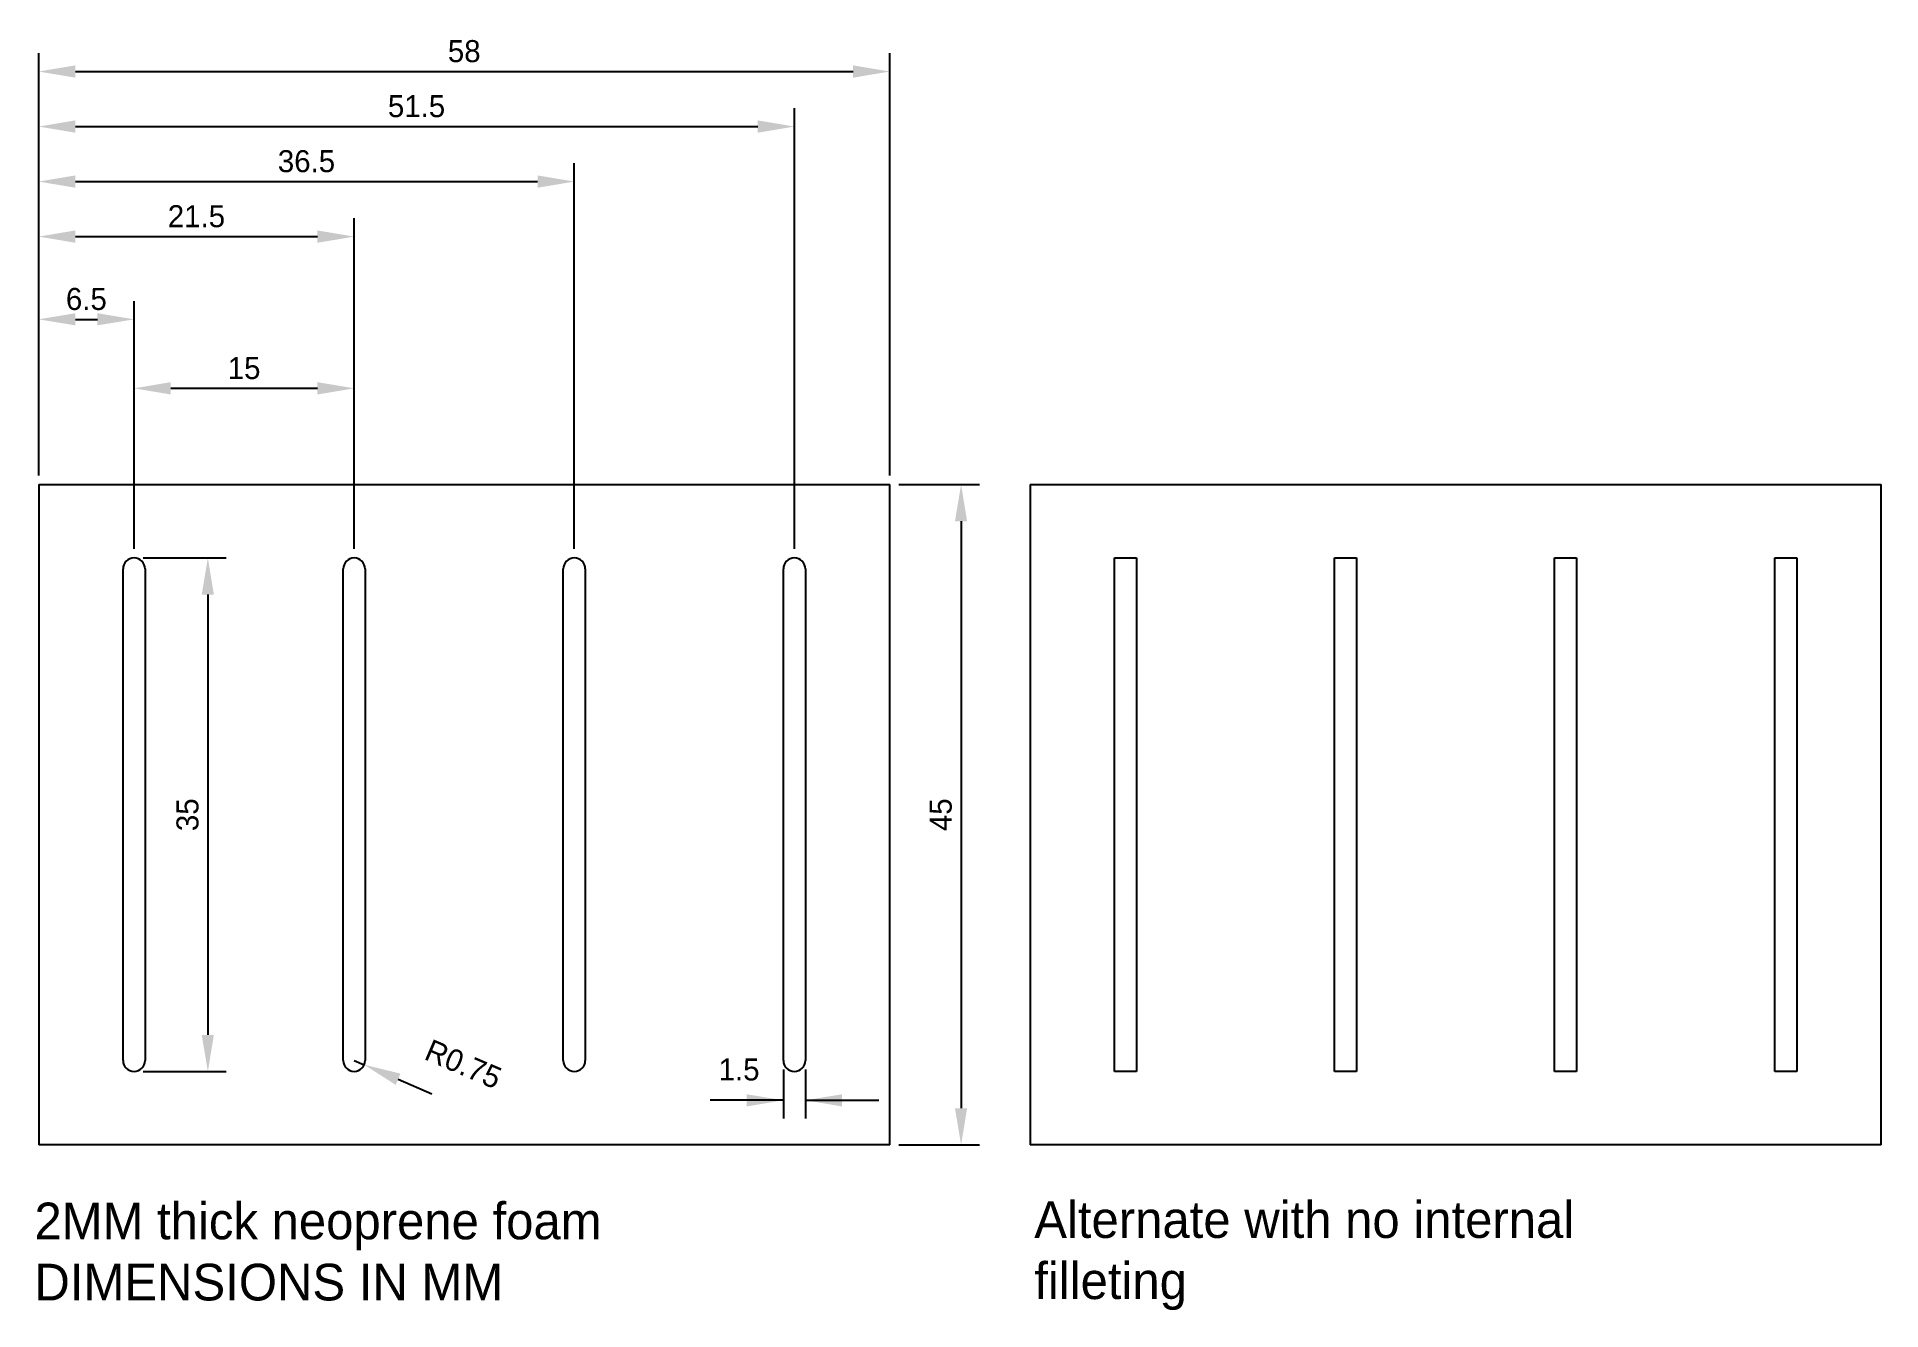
# Model space of a CAD drawing. Extents: x 0 to 126, y -11 to 76.
import ezdxf

# ---------------------------------------------------------------- set-up
doc = ezdxf.new("R2010")
doc.units = 0
doc.header["$MEASUREMENT"] = 0
doc.layers.get('0').update_dxf_attribs({"linetype": 'CONTINUOUS'})
doc.layers.get('Defpoints').update_dxf_attribs({"linetype": 'CONTINUOUS'})
doc.layers.add('LAYER1', color=7, linetype='CONTINUOUS')
doc.dimstyles.new('ISO-25', dxfattribs={"dimtxt": 2.5, "dimasz": 2.5, "dimexe": 1.25, "dimexo": 0.625, "dimtad": 1, "dimdec": 4, "dimdsep": 46, "dimtxsty": 'Standard', "dimcen": 2.5, "dimadec": 0, "dimazin": 0, "dimtfac": 1, "dimtdec": 4, "dimtmove": 0, "dimatfit": 3, "dimfxl": 1, "dimtolj": 1, "dimtzin": 0, "dimarcsym": 0})

# ---------------------------------------------------------------- blocks, each defined once
blk = doc.blocks.new('*D0')
at = {"color": 0, "lineweight": -2}
for p, q in [((58.62, 45), (64.11, 45)), ((62.86, 42.5), (62.86, 2.5)), ((58.62, 0), (64.11, 0))]:
    blk.add_line(p, q, dxfattribs=at)
at = {"color": 0}
for points in [[(63.27, 42.5), (62.44, 42.5), (62.86, 45)], [(62.44, 2.5), (63.27, 2.5), (62.86, 0)]]:
    blk.add_solid(points, dxfattribs=at)
at = {"layer": 'Defpoints', "color": 0}
for p in [(58, 45), (58, 0), (62.86, 0)]:
    blk.add_point(p, dxfattribs=at)
at = {"color": 0, "insert": (61.48, 22.5), "char_height": 1.5, "attachment_point": 5, "rotation": 90}
blk.add_mtext('\\A1;45', dxfattribs=at)
blk = doc.blocks.new('*D3')
at = {"color": 0, "lineweight": -2}
for p, q in [((0, 45.62), (0, 57.51)), ((6.5, 40.62), (6.5, 57.51)), ((2.5, 56.26), (4, 56.26))]:
    blk.add_line(p, q, dxfattribs=at)
at = {"color": 0}
for points in [[(2.5, 56.68), (2.5, 55.85), (0, 56.26)], [(4, 55.85), (4, 56.68), (6.5, 56.26)]]:
    blk.add_solid(points, dxfattribs=at)
at = {"layer": 'Defpoints', "color": 0}
for p in [(6.5, 56.26), (0, 45), (6.5, 40)]:
    blk.add_point(p, dxfattribs=at)
at = {"color": 0, "insert": (3.25, 57.64), "char_height": 1.5, "attachment_point": 5}
blk.add_mtext('\\A1;6.5', dxfattribs=at)
blk = doc.blocks.new('*D4')
at = {"color": 0, "lineweight": -2}
for p, q in [((0, 45.62), (0, 63.15)), ((21.5, 40.62), (21.5, 63.15)), ((2.5, 61.9), (19, 61.9))]:
    blk.add_line(p, q, dxfattribs=at)
at = {"color": 0}
for points in [[(2.5, 62.32), (2.5, 61.48), (0, 61.9)], [(19, 61.48), (19, 62.32), (21.5, 61.9)]]:
    blk.add_solid(points, dxfattribs=at)
at = {"layer": 'Defpoints', "color": 0}
for p in [(21.5, 61.9), (0, 45), (21.5, 40)]:
    blk.add_point(p, dxfattribs=at)
at = {"color": 0, "insert": (10.75, 63.28), "char_height": 1.5, "attachment_point": 5}
blk.add_mtext('\\A1;21.5', dxfattribs=at)
blk = doc.blocks.new('*D5')
at = {"color": 0, "lineweight": -2}
for p, q in [((0, 45.62), (0, 66.9)), ((36.5, 40.62), (36.5, 66.9)), ((2.5, 65.65), (34, 65.65))]:
    blk.add_line(p, q, dxfattribs=at)
at = {"color": 0}
for points in [[(2.5, 66.07), (2.5, 65.23), (0, 65.65)], [(34, 65.23), (34, 66.07), (36.5, 65.65)]]:
    blk.add_solid(points, dxfattribs=at)
at = {"layer": 'Defpoints', "color": 0}
for p in [(36.5, 65.65), (0, 45), (36.5, 40)]:
    blk.add_point(p, dxfattribs=at)
at = {"color": 0, "insert": (18.25, 67.03), "char_height": 1.5, "attachment_point": 5}
blk.add_mtext('\\A1;36.5', dxfattribs=at)
blk = doc.blocks.new('*D6')
at = {"color": 0, "lineweight": -2}
for p, q in [((0, 45.62), (0, 70.65)), ((51.5, 40.62), (51.5, 70.65)), ((2.5, 69.4), (49, 69.4))]:
    blk.add_line(p, q, dxfattribs=at)
at = {"color": 0}
for points in [[(2.5, 69.82), (2.5, 68.98), (0, 69.4)], [(49, 68.98), (49, 69.82), (51.5, 69.4)]]:
    blk.add_solid(points, dxfattribs=at)
at = {"layer": 'Defpoints', "color": 0}
for p in [(51.5, 69.4), (0, 45), (51.5, 40)]:
    blk.add_point(p, dxfattribs=at)
at = {"color": 0, "insert": (25.75, 70.78), "char_height": 1.5, "attachment_point": 5}
blk.add_mtext('\\A1;51.5', dxfattribs=at)
blk = doc.blocks.new('*D7')
at = {"color": 0, "lineweight": -2}
for p, q in [((0, 45.62), (0, 74.4)), ((58, 45.62), (58, 74.4)), ((2.5, 73.15), (55.5, 73.15))]:
    blk.add_line(p, q, dxfattribs=at)
at = {"color": 0}
for points in [[(2.5, 73.57), (2.5, 72.73), (0, 73.15)], [(55.5, 72.73), (55.5, 73.57), (58, 73.15)]]:
    blk.add_solid(points, dxfattribs=at)
at = {"layer": 'Defpoints', "color": 0}
for p in [(58, 73.15), (0, 45), (58, 45)]:
    blk.add_point(p, dxfattribs=at)
at = {"color": 0, "insert": (29, 74.53), "char_height": 1.5, "attachment_point": 5}
blk.add_mtext('\\A1;58', dxfattribs=at)
blk = doc.blocks.new('*D8')
at = {"color": 0, "lineweight": -2}
for p, q in [((21.5, 5.75), (22.19, 5.46)), ((24.49, 4.47), (26.79, 3.49))]:
    blk.add_line(p, q, dxfattribs=at)
at = {"color": 0}
blk.add_solid([(24.65, 4.86), (24.33, 4.09), (22.19, 5.46)], dxfattribs=at)
at = {"layer": 'Defpoints', "color": 0}
for p in [(21.5, 5.75), (22.19, 5.46)]:
    blk.add_point(p, dxfattribs=at)
at = {"color": 0, "insert": (28.94, 5.5), "char_height": 1.5, "attachment_point": 5, "rotation": 336.8948}
blk.add_mtext('\\A1;R0.75', dxfattribs=at)
blk = doc.blocks.new('*D9')
at = {"color": 0, "lineweight": -2}
for p, q in [((7.12, 40), (12.78, 40)), ((11.53, 37.5), (11.53, 7.5)), ((7.12, 5), (12.78, 5))]:
    blk.add_line(p, q, dxfattribs=at)
at = {"color": 0}
for points in [[(11.94, 37.5), (11.11, 37.5), (11.53, 40)], [(11.11, 7.5), (11.94, 7.5), (11.53, 5)]]:
    blk.add_solid(points, dxfattribs=at)
at = {"layer": 'Defpoints', "color": 0}
for p in [(6.5, 40), (6.5, 5), (11.53, 5)]:
    blk.add_point(p, dxfattribs=at)
at = {"color": 0, "insert": (10.15, 22.5), "char_height": 1.5, "attachment_point": 5, "rotation": 90}
blk.add_mtext('\\A1;35', dxfattribs=at)
blk = doc.blocks.new('*D10')
at = {"color": 0, "lineweight": -2}
for p, q in [((50.75, 5.13), (50.75, 1.79)), ((52.25, 5.13), (52.25, 1.79)), ((50.75, 3.04), (45.75, 3.04)), ((52.25, 3.04), (57.25, 3.04))]:
    blk.add_line(p, q, dxfattribs=at)
at = {"color": 0}
for points in [[(48.25, 2.62), (48.25, 3.45), (50.75, 3.04)], [(54.75, 3.45), (54.75, 2.62), (52.25, 3.04)]]:
    blk.add_solid(points, dxfattribs=at)
at = {"layer": 'Defpoints', "color": 0}
for p in [(50.75, 5.75), (52.25, 5.75), (52.25, 3.04)]:
    blk.add_point(p, dxfattribs=at)
at = {"color": 0, "insert": (47.73, 5.13), "char_height": 1.5, "attachment_point": 5}
blk.add_mtext('\\A1;1.5', dxfattribs=at)
blk = doc.blocks.new('*D11')
at = {"color": 0, "lineweight": -2}
for p, q in [((6.5, 40.62), (6.5, 52.81)), ((21.5, 40.62), (21.5, 52.81)), ((9, 51.56), (19, 51.56))]:
    blk.add_line(p, q, dxfattribs=at)
at = {"color": 0}
for points in [[(9, 51.98), (9, 51.14), (6.5, 51.56)], [(19, 51.14), (19, 51.98), (21.5, 51.56)]]:
    blk.add_solid(points, dxfattribs=at)
at = {"layer": 'Defpoints', "color": 0}
for p in [(21.5, 51.56), (6.5, 40), (21.5, 40)]:
    blk.add_point(p, dxfattribs=at)
at = {"color": 0, "insert": (14, 52.93), "char_height": 1.5, "attachment_point": 5}
blk.add_mtext('\\A1;15', dxfattribs=at)
blk = doc.blocks.new('A$C7526')
at = {"layer": 'LAYER1', "color": 7}
for p, q in [((0, 45), (0, 0)), ((0, 45), (58, 45)), ((58, 0), (58, 45)), ((5.75, 40), (7.25, 40)), ((5.75, 5), (5.75, 40)), ((7.25, 40), (7.25, 5)), ((20.75, 40), (22.25, 40)), ((20.75, 5), (20.75, 40)), ((22.25, 40), (22.25, 5)), ((35.75, 40), (37.25, 40)), ((35.75, 5), (35.75, 40)), ((37.25, 40), (37.25, 5)), ((50.75, 40), (52.25, 40)), ((50.75, 5), (50.75, 40)), ((52.25, 40), (52.25, 5)), ((7.25, 5), (5.75, 5)), ((22.25, 5), (20.75, 5)), ((37.25, 5), (35.75, 5)), ((52.25, 5), (50.75, 5)), ((58, 0), (0, 0))]:
    blk.add_line(p, q, dxfattribs=at)

msp = doc.modelspace()

# ---------------------------------------------------------------- linework, layer by layer
at = {"layer": 'LAYER1', "color": 7}
for p, q in [((0, 45), (0, 0)), ((0, 45), (58, 45)), ((58, 0), (58, 45)), ((5.75, 5.75), (5.75, 39.25)), ((7.25, 39.25), (7.25, 5.75)), ((20.75, 5.75), (20.75, 39.25)), ((22.25, 39.25), (22.25, 5.75)), ((35.75, 5.75), (35.75, 39.25)), ((37.25, 39.25), (37.25, 5.75)), ((50.75, 5.75), (50.75, 39.25)), ((52.25, 39.25), (52.25, 5.75)), ((58, 0), (0, 0))]:
    msp.add_line(p, q, dxfattribs=at)
for centre, start, end in [((6.5, 39.25), 90, 180), ((6.5, 39.25), 0, 90), ((21.5, 39.25), 90, 180), ((21.5, 39.25), 0, 90), ((36.5, 39.25), 90, 180), ((36.5, 39.25), 0, 90), ((51.5, 39.25), 90, 180), ((51.5, 39.25), 360, 90), ((6.5, 5.75), 180, 270), ((6.5, 5.75), 270, 0), ((21.5, 5.75), 180, 270), ((21.5, 5.75), 270, 0), ((36.5, 5.75), 180, 270), ((36.5, 5.75), 270, 0), ((51.5, 5.75), 180, 270), ((51.5, 5.75), 270, 0)]:
    msp.add_arc(centre, 0.75, start, end, dxfattribs=at)

# ---------------------------------------------------------------- block references
msp.add_blockref('A$C7526', (67.55522, 0))

# ---------------------------------------------------------------- texts
at = {"char_height": 2.5, "width": 60.2038221, "attachment_point": 1}
for s, insert in [('{Alternate with no internal\\Pfilleting  }', (67.84582, -3.83868)), ('{2MM thick neoprene foam\\PDIMENSIONS IN MM}', (-0.28976, -3.9339))]:
    msp.add_mtext(s, dxfattribs=dict(at, insert=insert))

# ---------------------------------------------------------------- dimensions: what is measured, and where the dimension line sits
for base, p1, p2, picture, middle in [((58, 73.1516), (0, 45), (58, 45), '*D7', (29, 74.5266)), ((51.5, 69.4016), (0, 45), (51.5, 40), '*D6', (25.75, 70.7766)), ((36.5, 65.6516), (0, 45), (36.5, 40), '*D5', (18.25, 67.0266)), ((21.5, 61.9016), (0, 45), (21.5, 40), '*D4', (10.75, 63.2766)), ((6.5, 56.2633), (0, 45), (6.5, 40), '*D3', (3.25, 57.6383)), ((21.5, 51.55915), (6.5, 40), (21.5, 40), '*D11', (14, 52.93415))]:
    dim = msp.add_linear_dim(base=base, p1=p1, p2=p2, dimstyle='ISO-25', override={"dimtxt": 1.5, "dimtmove": 2})
    dim.commit()
    dim.dimension.update_dxf_attribs({"geometry": picture, "text_midpoint": middle})
for base, p1, p2, picture, middle in [((62.85822, 0), (58, 45), (58, 0), '*D0', (61.48322, 22.5)), ((11.52727, 5), (6.5, 40), (6.5, 5), '*D9', (10.15227, 22.5))]:
    dim = msp.add_linear_dim(base=base, p1=p1, p2=p2, angle=90, dimstyle='ISO-25', override={"dimtxt": 1.5, "dimtmove": 2})
    dim.commit()
    dim.dimension.update_dxf_attribs({"geometry": picture, "text_midpoint": middle})
dim = msp.add_radius_dim(center=(21.5, 5.75), mpoint=(22.18984, 5.45568), dimstyle='ISO-25', override={"dimtxt": 1.5, "dimtmove": 2})
dim.commit()
dim.dimension.update_dxf_attribs({"geometry": '*D8', "text_midpoint": (28.9434, 5.49604), "dimtype": 164})
dim = msp.add_linear_dim(base=(52.25, 3.0361), p1=(50.75, 5.75), p2=(52.25, 5.75), angle=360, dimstyle='ISO-25', override={"dimtxt": 1.5, "dimtad": 0, "dimtih": 0, "dimtoh": 0, "dimtofl": 0, "dimtmove": 2, "dimatfit": 3})
dim.commit()
dim.dimension.update_dxf_attribs({"geometry": '*D10', "text_midpoint": (47.73048, 5.12568), "dimtype": 161})

doc.saveas('drawing.dxf')
